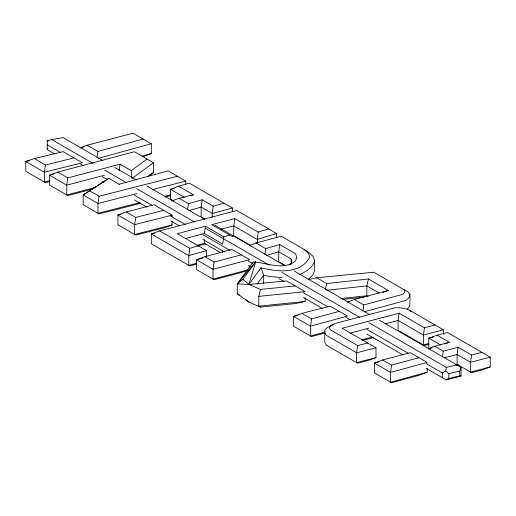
<?xml version="1.0" encoding="UTF-8"?>
<svg xmlns="http://www.w3.org/2000/svg" width="516" height="516" viewBox="0 0 516 516"><rect width="100%" height="100%" fill="white"/><g stroke="black" fill="none" stroke-linecap="round" stroke-linejoin="round"><path stroke-width="0.77" d="M54.902 153.987L47.227 149.556L47.227 140.887L51.768 139.584L63.158 137.611L102.942 160.579M268.578 228.885L258.084 232.084L257.194 243.191M229.685 235.044L223.66 236.786L222.712 244.087L204.394 233.509L185.541 238.482M264.927 254.446L265.682 248.602L279.691 244.558L295.558 253.724L296.861 257.484L295.404 260.954C283.303 270.913 266.714 262.625 253.15 261.967L237.257 283.897L237.257 293.707L248.867 302.105L260.445 307.091L295.197 303.595L305.143 301.486L305.143 297.713M279.691 244.558L278.743 251.86L278.743 261.67L285.625 265.643M187.618 209.502L188.392 203.672L202.13 199.782L213.224 206.187L224.157 203.24M202.13 199.782L201.163 207.071L201.163 216.881L204.613 218.874M198.376 245.893L189.753 248.312L188.772 255.594L188.772 265.405L196.499 263.237M97.014 157.973L97.917 151.433L143.113 139.03M339.212 311.348L311.529 318.927L310.529 326.202L310.529 336.013L325.138 332.007M213.224 206.187L212.205 213.443L212.205 217.223M362.993 310.748L363.806 304.943L402.454 294.41L404.318 292.753L404.931 290.985L403.963 289.631M418.934 357.685L391.541 365.122L390.535 372.391L390.535 382.201L427.164 372.249L427.164 368.476M204.394 233.509L205.433 226.26L223.66 236.786M241.353 254.846L214.056 262.031L213.018 269.281L213.018 279.091L248.093 269.855M435.046 324.996L424.429 327.815L399.113 313.193L398.075 320.442L398.075 330.259L424.429 345.475L428.977 344.262M424.429 327.815L423.397 335.065L423.397 344.875L428.764 343.45M442.457 356.943L443.296 351.144L458.111 347.255L471.585 355.034L481.886 352.351M458.111 347.255L457.066 354.505L457.066 364.315L471.585 372.7L481.886 370.011L490.2 366.96L490.2 357.149L447.63 332.568L437.181 335.174L428.783 338.173L428.783 347.984M131.625 178.026L131.232 170.667L120.047 164.211L67.79 177.897L66.745 185.141L66.745 194.951L95.95 187.308M119.106 170.732L120.047 164.211M258.084 232.084L234.806 218.649L233.754 225.885L233.754 235.702L250.299 245.248M471.585 355.034L470.534 362.284L470.534 372.094L490.2 366.96M367.637 342.998L357.653 345.559L356.588 352.796L356.588 362.606L375.983 357.627L375.983 347.816L342.108 328.253L399.113 313.193M177.446 176.272L99.066 196.261L97.995 203.491L97.995 213.302L139.959 202.601M163.695 210.322L135.702 217.417L134.624 224.647L134.624 234.458L172.067 224.97L172.067 221.196M73.969 157.896L45.479 165.01L44.389 172.234L44.389 182.045L49.813 180.69M426.248 363.638L442.302 372.907L445.701 370.946L446.276 367.353L456.815 364.889M325.254 289.663L326.68 283.51L368.437 279.001L388.303 290.469L383.04 292.424M368.437 279.001L366.824 285.922L366.824 295.733L368.218 296.532M260.445 307.091L258.806 306.149L258.806 296.339L260.445 289.431L295.197 285.935M260.445 289.431L248.867 284.445L255.717 261.696L237.257 283.897L251.202 284.561M308.291 279.537L316.747 277.769L373.803 272.216L408.04 291.985L409.93 294.63L408.846 297.738L405.886 300.383L364.341 311.787M445.701 379.615L448.83 378.422L459.75 375.861L459.75 371.12L461.078 367.347L379.337 320.159M249.26 245.545L256.007 243.017L281.233 236.186L307.833 251.55L313.218 256.523L314.567 261.038C312.644 267.798 305.84 271.88 299.706 274.396M47.227 149.556L47.865 148.079M237.257 283.897L242.939 279.33L255.717 261.696M242.939 279.33L248.867 284.445L260.993 267.759C276.666 271.964 301.105 274.486 309.665 257.033L308.645 253.608L304.047 249.363M257.123 284.187L263.657 275.189L260.993 267.759M308.375 279.401L312.954 274.893L314.567 270.848L314.567 261.038M407.072 309.136L408.846 307.549L409.93 304.44L409.93 294.63M289.07 265.069L290.972 263.65L291.94 261.348L291.134 259.013L278.743 251.86L266.211 255.478M131.232 170.667L147.066 159.044M132.302 178.291L153.484 162.746L134.405 151.73L57.779 172.118L49.504 175.188L49.504 184.999L67.79 195.558L93.151 188.914M147.705 176.801L153.484 172.557L153.484 162.746M140.971 203.233L99.066 213.921L83.179 204.749L83.179 194.938L108.973 178.42M148.995 175.459L153.484 172.557M332.736 325.093L327.228 327.441L324.803 330.085L324.803 342.701L326.422 345.185L357.653 363.219L367.637 360.658L375.983 357.627M232.406 211.779L232.406 208.006L189.411 183.18L178.62 186.205L170.454 189.34L170.454 199.15L173.221 200.75M428.119 348.803L434.82 346.249L449.365 342.205L437.181 335.174M444.895 343.908L449.365 342.205M143.113 156.69L151.33 153.587L151.33 143.77L133.044 133.218L87.172 145.228L80.38 147.731M427.164 372.249L418.934 375.345L391.541 382.782L374.371 372.868L374.371 363.058L382.653 359.987L410.239 352.667L427.164 362.438L390.535 372.391L374.371 363.058L378.983 361.832M202.775 258.123L196.583 259.793L213.018 269.281L249.647 259.638L231.929 249.409L204.833 256.704L196.583 259.793L196.583 269.604L214.056 279.691L241.353 272.506L246.635 270.558M347.591 302.002L354.363 299.493L388.303 290.469M276.589 237.283L276.589 233.509L236.76 210.515L159.618 230.91L151.33 233.974L151.33 243.784L189.753 265.972L196.938 263.96M172.067 216.668L172.067 215.159L154.045 204.749L126.252 211.96L117.925 215.004L117.925 224.815L135.702 235.077L163.695 227.982L172.067 224.97M297.403 315.418L293.559 316.405L310.529 326.202L347.429 316.089L330.201 306.143L301.912 313.373L293.559 316.405L293.559 326.215L311.529 336.587L324.603 333.007M171.422 201.066L179.117 198.312L193.397 194.738L178.62 186.205M190.597 195.738L193.397 194.738M29.651 160.586L25.8 161.502L44.389 172.234L82.367 162.746L63.191 151.672L34.295 158.554L25.8 161.502L25.8 171.312L45.479 182.677L50.097 181.522M461.078 367.347L461.078 376.016L446.276 379.95L426.248 368.385M276.589 233.509L257.194 239.418L233.754 225.885L220.784 229.265M188.953 210.528L201.163 207.071L212.205 213.443L232.406 208.006M174.285 188.263L170.454 189.34L184.309 197.338M206.548 256.652L206.548 250.615L188.772 255.594L151.33 233.974L154.445 233.155M428.157 348.945L431.989 347.881M98.472 158.277L151.33 143.77M142.003 156.142L151.33 153.587M119.073 184.251L168.1 170.873L185.805 181.097L185.805 184.115M54.148 173.95L49.504 175.188L66.745 185.141L104.4 175.279M347.629 302.15L349.171 301.737M205.433 226.26L177.246 233.696L206.548 250.615M196.854 245.313L204.394 243.32L220.674 252.717M197.815 245.932L205.433 243.92M350.396 333.039L368.85 328.163M385 323.9L398.075 320.442L423.397 335.065L443.328 329.776L443.328 334.303M361.929 339.805L371.926 337.167M362.135 340.625L373.687 337.574M80.425 147.873L83.534 147.06M444.592 357.782L457.066 354.505L470.534 362.284L490.2 357.149M455.505 364.728L457.066 364.315M456.55 365.328L458.111 364.915M234.806 218.649L211.702 224.66L232.387 236.605M232.232 236.096L233.754 235.702M121.021 214.198L117.925 215.004L134.624 224.647L172.067 215.159M375.983 347.816L356.588 352.796L326.422 335.374L324.803 332.885M136.85 193.584L97.995 203.491L83.179 194.938L108.766 178.297L119.415 184.444M152.394 189.617L185.805 181.097M164.823 196.261L170.267 194.874M165.03 197.099L170.461 195.712M433.382 337.025L428.783 338.173L440.483 344.933M445.701 370.946L448.83 373.674L459.75 371.12M326.647 290.256L366.824 285.922L379.331 293.14M340.831 298.538L366.824 295.733M342.437 299.467L363.709 297.171M258.806 296.339L305.143 291.675L286.509 280.917L248.867 284.445M258.806 306.149L305.143 301.486M282.007 277.589L270.39 276.589L263.657 275.189L263.657 283.49M459.75 375.861L461.078 376.016M47.227 140.887L48.298 141.042M410.13 311L411.542 311.425M443.328 329.776L408.666 309.761L404.189 308.407L399.668 307.788L394.805 307.788L335.877 323.28L330.962 325.377L329.614 326.854L329.614 328.46L330.556 329.911L357.653 345.559M87.172 145.228L97.917 151.433M179.117 198.312L188.392 203.672M316.747 277.769L326.68 283.51M354.363 299.493L363.806 304.943M256.007 243.017L265.682 248.602M434.82 346.249L443.296 351.144M114.81 167.436L136.443 179.923M146.918 185.966L204.846 219.416M214.617 225.06L285.116 265.759M294.185 270.997L369.766 314.631M51.768 139.584L92.893 163.327M104.742 170.17L126.349 182.645M136.804 188.682L194.655 222.08M205.11 228.117L269.236 265.14M281.781 272.384L359.846 317.456M368.908 322.687L446.276 367.353M47.227 144.809L60.488 152.472M80.728 164.153L83.521 165.765M102.368 176.646L107.251 179.471M134.476 195.183L152.626 205.665M170.777 216.14L185.431 224.608M202.885 234.683L230.104 250.395M248.254 260.877L252.44 263.295M278.969 278.608L283.852 281.426M303.395 292.714L327.828 306.82M345.978 317.295L350.164 319.714M366.915 329.382L408.098 353.163M102.368 181.393L103.761 182.2M134.476 199.931L147.041 207.187M170.777 220.887L179.323 225.821M202.885 239.424L224.518 251.918M248.254 265.617L250.35 266.83M303.395 297.455L322.242 308.336M366.915 334.129L403.06 354.995M204.833 256.704L214.056 262.031M34.295 158.554L45.479 165.01M57.779 172.118L67.79 177.897M159.618 230.91L189.753 248.312M89.778 190.901L99.066 196.261M126.252 211.96L135.702 217.417M301.912 313.373L311.529 318.927M382.653 359.987L391.541 365.122M237.257 293.707L239.785 295.165M245.9 299.551L248.867 302.105M448.83 373.674L448.83 378.422M442.302 372.907L442.302 377.654M291.134 259.013L291.134 264.295M249.647 265.675L249.647 267.185M222.712 250.879L222.712 252.389M204.394 239.547L204.394 243.32"/></g></svg>
